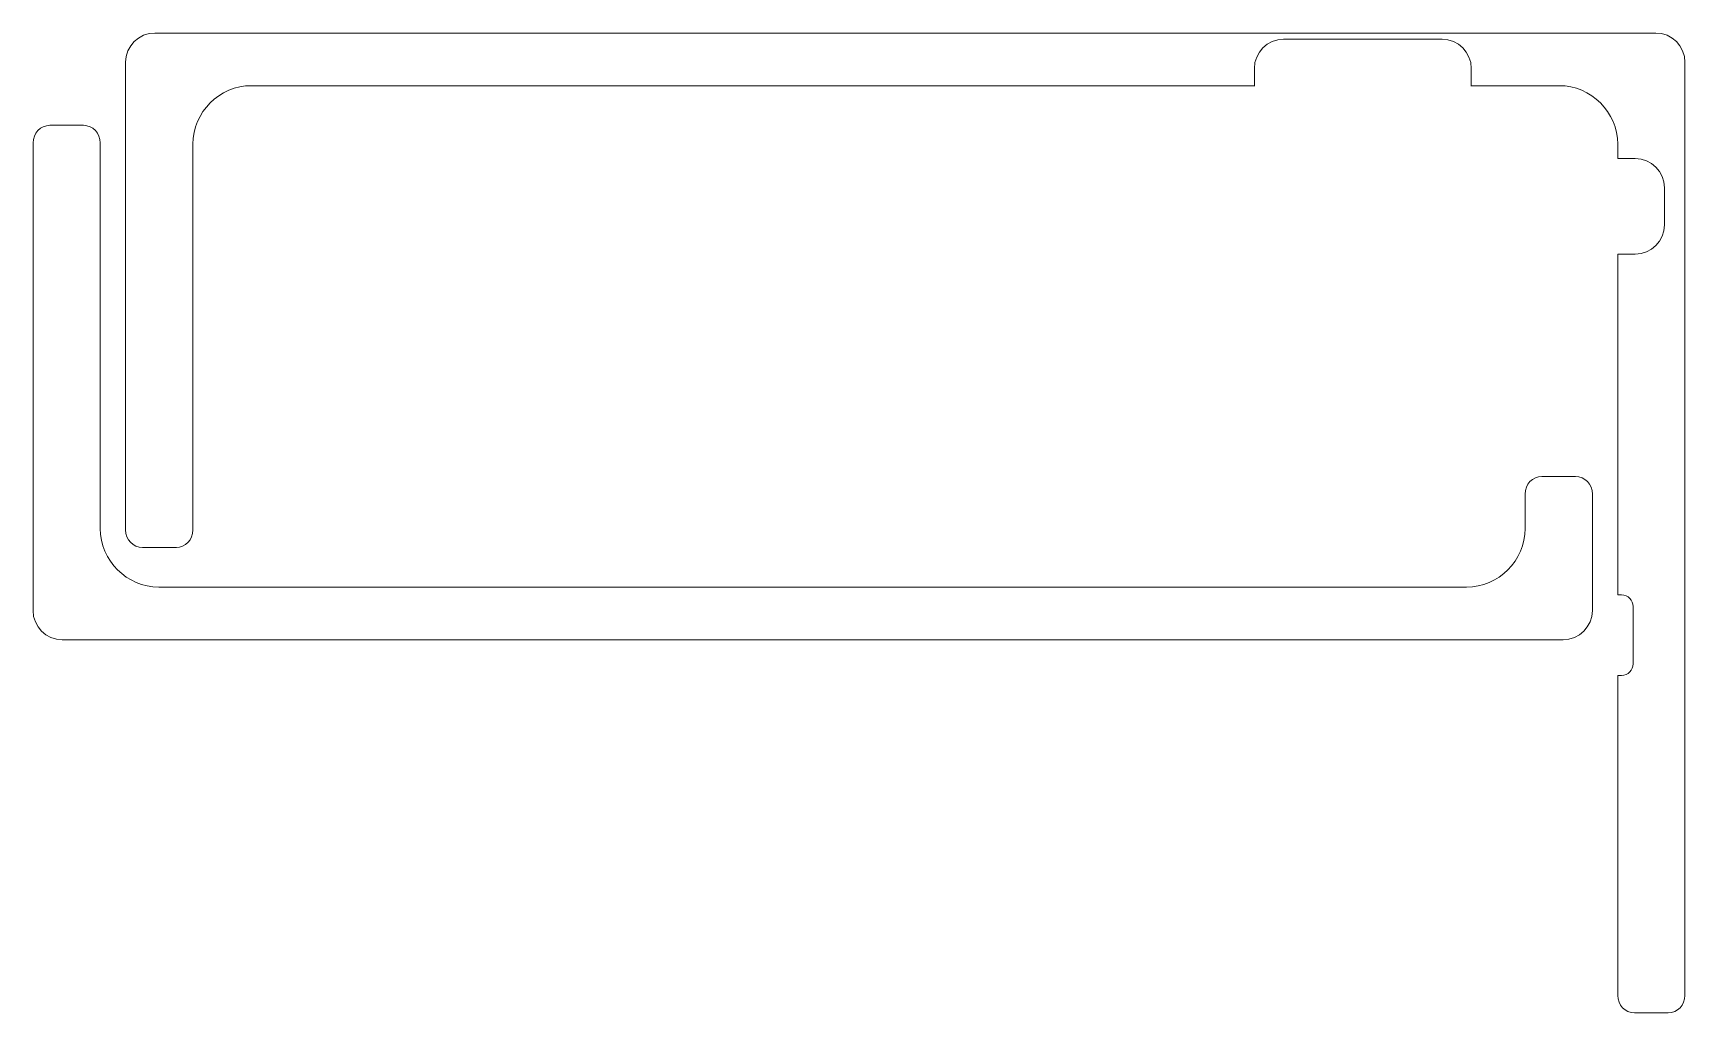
# Model space of a CAD drawing. Header units: millimetres. Extents: x -297 to -15, y -21 to 146.
import ezdxf

# ---------------------------------------------------------------- set-up
doc = ezdxf.new("R2010")
doc.units = ezdxf.units.MM
doc.header["$MEASUREMENT"] = 0
doc.layers.add('Layer 1', color=7, linetype='Continuous')

msp = doc.modelspace()

# ---------------------------------------------------------------- linework, layer by layer
at = {"layer": 'Layer 1', "color": 1, "lineweight": 9}
for points, knots in [([(-281.5199, 61.5775), (-281.5199, 61.5775), (-281.5199, 141.4741), (-281.5199, 141.4741), (-281.5199, 141.4741), (-281.5199, 144.2241), (-279.2699, 146.4741), (-276.5199, 146.4741), (-276.5199, 146.4741), (-276.5199, 146.4741), (-20.2426, 146.4741), (-20.2426, 146.4741), (-20.2426, 146.4741), (-17.4926, 146.4741), (-15.2426, 144.2241), (-15.2426, 141.4741), (-15.2426, 141.4741), (-15.2426, 141.4741), (-15.2426, -17.9777), (-15.2426, -17.9777)], [0, 0, 0, 0, 0.16666667, 0.16666667, 0.16666667, 0.16666667, 0.33333333, 0.33333333, 0.33333333, 0.33333333, 0.5, 0.5, 0.5, 0.5, 0.66666667, 0.66666667, 0.66666667, 0.66666667, 1, 1, 1, 1]), ([(-51.7313, 137.4105), (-51.7313, 137.4105), (-51.7313, 140.4106), (-51.7313, 140.4106), (-51.7313, 140.4106), (-51.7313, 143.1605), (-53.9813, 145.4105), (-56.7313, 145.4105), (-56.7313, 145.4105), (-56.7313, 145.4105), (-83.7741, 145.4105), (-83.7741, 145.4105), (-83.7741, 145.4105), (-86.5241, 145.4105), (-88.7741, 143.1605), (-88.7741, 140.4106), (-88.7741, 140.4106), (-88.7741, 140.4106), (-88.7741, 137.4105), (-88.7741, 137.4105)], [0, 0, 0, 0, 0.16666667, 0.16666667, 0.16666667, 0.16666667, 0.33333333, 0.33333333, 0.33333333, 0.33333333, 0.5, 0.5, 0.5, 0.5, 0.66666667, 0.66666667, 0.66666667, 0.66666667, 1, 1, 1, 1]), ([(-88.7741, 137.4741), (-88.7741, 137.4741), (-260.0313, 137.4741), (-260.0313, 137.4741), (-260.0313, 137.4741), (-265.5313, 137.4741), (-270.0313, 132.9741), (-270.0313, 127.4741), (-270.0313, 127.4741), (-270.0313, 127.4741), (-270.0313, 61.5488), (-270.0313, 61.5488)], [0, 0, 0, 0, 0.25, 0.25, 0.25, 0.25, 0.5, 0.5, 0.5, 0.5, 1, 1, 1, 1]), ([(-26.7314, 125.0379), (-26.7314, 125.0379), (-26.7314, 127.4741), (-26.7314, 127.4741), (-26.7314, 127.4741), (-26.7314, 132.9741), (-31.2314, 137.4741), (-36.7314, 137.4741), (-36.7314, 137.4741), (-36.7314, 137.4741), (-51.7314, 137.4741), (-51.7314, 137.4741)], [0, 0, 0, 0, 0.25, 0.25, 0.25, 0.25, 0.5, 0.5, 0.5, 0.5, 1, 1, 1, 1]), ([(-31.058, 67.7017), (-31.058, 67.7017), (-31.058, 47.8017), (-31.058, 47.8017), (-31.058, 47.8017), (-31.058, 45.0517), (-33.308, 42.8017), (-36.058, 42.8017), (-36.058, 42.8017), (-36.058, 42.8017), (-292.3353, 42.8017), (-292.3353, 42.8017), (-292.3353, 42.8017), (-295.0853, 42.8017), (-297.3353, 45.0517), (-297.3353, 47.8017), (-297.3353, 47.8017), (-297.3353, 47.8017), (-297.3353, 127.7017), (-297.3353, 127.7017)], [0, 0, 0, 0, 0.16666667, 0.16666667, 0.16666667, 0.16666667, 0.33333333, 0.33333333, 0.33333333, 0.33333333, 0.5, 0.5, 0.5, 0.5, 0.66666667, 0.66666667, 0.66666667, 0.66666667, 1, 1, 1, 1]), ([(-285.8467, 127.7017), (-285.8467, 127.7017), (-285.8467, 61.8017), (-285.8467, 61.8017), (-285.8467, 61.8017), (-285.8467, 56.3017), (-281.3467, 51.8017), (-275.8467, 51.8017), (-275.8467, 51.8017), (-275.8467, 51.8017), (-52.5468, 51.8017), (-52.5468, 51.8017), (-52.5468, 51.8017), (-47.0468, 51.8017), (-42.5468, 56.3017), (-42.5468, 61.8017), (-42.5468, 61.8017), (-42.5468, 61.8017), (-42.5468, 67.7017), (-42.5468, 67.7017)], [0, 0, 0, 0, 0.16666667, 0.16666667, 0.16666667, 0.16666667, 0.33333333, 0.33333333, 0.33333333, 0.33333333, 0.5, 0.5, 0.5, 0.5, 0.66666667, 0.66666667, 0.66666667, 0.66666667, 1, 1, 1, 1]), ([(-26.7313, 108.703), (-26.7313, 108.703), (-23.7313, 108.703), (-23.7313, 108.703), (-23.7313, 108.703), (-20.9813, 108.703), (-18.7313, 110.953), (-18.7313, 113.703), (-18.7313, 113.703), (-18.7313, 113.703), (-18.7313, 120.0379), (-18.7313, 120.0379), (-18.7313, 120.0379), (-18.7313, 122.7879), (-20.9813, 125.0379), (-23.7313, 125.0379), (-23.7313, 125.0379), (-23.7313, 125.0379), (-26.7313, 125.0379), (-26.7313, 125.0379)], [0, 0, 0, 0, 0.16666667, 0.16666667, 0.16666667, 0.16666667, 0.33333333, 0.33333333, 0.33333333, 0.33333333, 0.5, 0.5, 0.5, 0.5, 0.66666667, 0.66666667, 0.66666667, 0.66666667, 1, 1, 1, 1]), ([(-26.7313, 36.7014), (-26.7313, 36.7014), (-26.0835, 36.7014), (-26.0835, 36.7014), (-26.0835, 36.7014), (-24.9835, 36.7014), (-24.0835, 37.6014), (-24.0835, 38.7014), (-24.0835, 38.7014), (-24.0835, 38.7014), (-24.0835, 48.4598), (-24.0835, 48.4598), (-24.0835, 48.4598), (-24.0835, 49.5598), (-24.9835, 50.4598), (-26.0835, 50.4598), (-26.0835, 50.4598), (-26.0835, 50.4598), (-26.7313, 50.4598), (-26.7313, 50.4598)], [0, 0, 0, 0, 0.16666667, 0.16666667, 0.16666667, 0.16666667, 0.33333333, 0.33333333, 0.33333333, 0.33333333, 0.5, 0.5, 0.5, 0.5, 0.66666667, 0.66666667, 0.66666667, 0.66666667, 1, 1, 1, 1])]:
    msp.add_open_spline(points, degree=3, knots=knots, dxfattribs=at)
for points in [[(-297.3353, 127.7017), (-297.3353, 129.3585), (-296.0494, 130.7017), (-294.4632, 130.7017)], [(-288.7188, 130.7017), (-288.7188, 130.7017), (-294.4632, 130.7017), (-294.4632, 130.7017)], [(-285.8467, 127.7017), (-285.8467, 129.3585), (-287.1326, 130.7017), (-288.7188, 130.7017)], [(-26.7314, 50.4598), (-26.7314, 50.4598), (-26.7314, 108.703), (-26.7314, 108.703)], [(-42.5468, 67.7017), (-42.5468, 69.3585), (-41.2609, 70.7017), (-39.6747, 70.7017)], [(-39.6747, 70.7017), (-39.6747, 70.7017), (-33.9301, 70.7017), (-33.9301, 70.7017)], [(-31.058, 67.7017), (-31.058, 69.3585), (-32.3439, 70.7017), (-33.9301, 70.7017)], [(-281.5199, 61.5775), (-281.5199, 59.9207), (-280.234, 58.5775), (-278.6478, 58.5775)], [(-270.0312, 61.5741), (-270.0312, 59.9173), (-271.3171, 58.5741), (-272.9033, 58.5741)], [(-272.8246, 58.5752), (-272.8246, 58.5752), (-278.6478, 58.5775), (-278.6478, 58.5775)], [(-26.7314, -17.9778), (-26.7314, -17.9778), (-26.7314, 36.7014), (-26.7314, 36.7014)], [(-26.7314, -17.9777), (-26.7314, -19.6345), (-25.4455, -20.9777), (-23.8593, -20.9777)], [(-15.2426, -17.9777), (-15.2426, -19.6345), (-16.5285, -20.9777), (-18.1147, -20.9777)], [(-23.8593, -20.9777), (-23.8593, -20.9777), (-18.1147, -20.9777), (-18.1147, -20.9777)]]:
    msp.add_open_spline(points, degree=3, dxfattribs=at)

doc.saveas('drawing.dxf')
